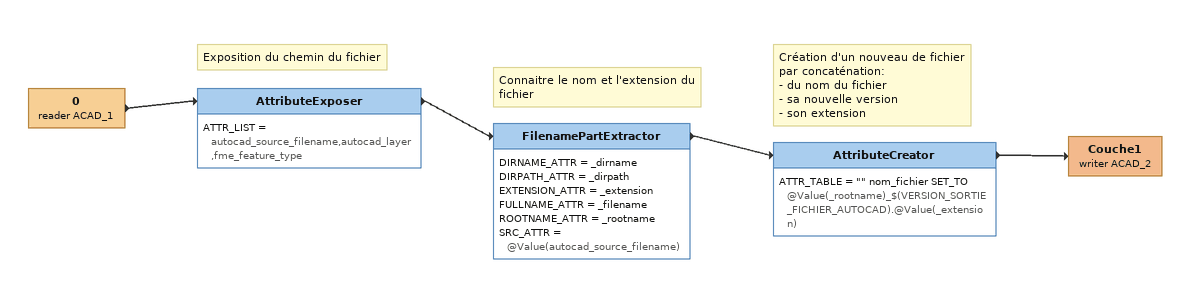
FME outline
0 (reader ACAD_1)
    -> AttributeExposer
Note: Exposition du chemin du fichier
AttributeExposer
    ATTR_LIST = autocad_source_filename,autocad_layer,fme_feature_type
    -> FilenamePartExtractor
Note: Connaitre le nom et l'extension du fichier
FilenamePartExtractor
    DIRNAME_ATTR = _dirname
    DIRPATH_ATTR = _dirpath
    EXTENSION_ATTR = _extension
    FULLNAME_ATTR = _filename
    ROOTNAME_ATTR = _rootname
    SRC_ATTR = @Value(autocad_source_filename)
    -> AttributeCreator
Note: Création d'un nouveau de fichier par concaténation: / - du nom du fichier / - sa nouvelle version / - son extension
AttributeCreator
    ATTR_TABLE = "" nom_fichier SET_TO @Value(_rootname)_$(VERSION_SORTIE_FICHIER_AUTOCAD).@Value(_extension)
    -> Couche1 (writer ACAD_2)
Couche1 (writer ACAD_2)
